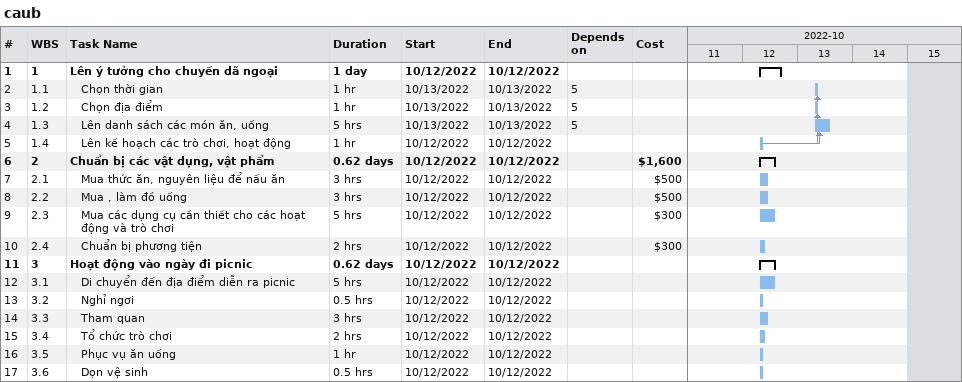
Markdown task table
caub

| ID | WBS | Task | Duration | Start | Finish | Predecessors | Cost ($) |
|---|---|---|---|---|---|---|---|
| 1 | 1 | **Lên ý tưởng cho chuyến dã ngoại** | 1d | 2022-10-12 | 2022-10-12 |  |  |
| 2 | 1.1 | Chọn thời gian | 1h | 2022-10-13 | 2022-10-13 | 5 |  |
| 3 | 1.2 | Chọn địa điểm | 1h | 2022-10-13 | 2022-10-13 | 5 |  |
| 4 | 1.3 | Lên danh sách các món ăn, uống | 5h | 2022-10-13 | 2022-10-13 | 5 |  |
| 5 | 1.4 | Lên kế hoạch các trò chơi, hoạt động | 1h | 2022-10-12 | 2022-10-12 |  |  |
| 6 | 2 | **Chuẩn bị các vật dụng, vật phẩm** | 0.62d | 2022-10-12 | 2022-10-12 |  | 1600 |
| 7 | 2.1 | Mua thức ăn, nguyên liệu để nấu ăn | 3h | 2022-10-12 | 2022-10-12 |  | 500 |
| 8 | 2.2 | Mua , làm đồ uống | 3h | 2022-10-12 | 2022-10-12 |  | 500 |
| 9 | 2.3 | Mua các dụng cụ cần thiết cho các hoạt động và trò chơi | 5h | 2022-10-12 | 2022-10-12 |  | 300 |
| 10 | 2.4 | Chuẩn bị phương tiện | 2h | 2022-10-12 | 2022-10-12 |  | 300 |
| 11 | 3 | **Hoạt động vào ngày đi picnic** | 0.62d | 2022-10-12 | 2022-10-12 |  |  |
| 12 | 3.1 | Di chuyển đến địa điểm diễn ra picnic | 5h | 2022-10-12 | 2022-10-12 |  |  |
| 13 | 3.2 | Nghỉ ngơi | 0.5h | 2022-10-12 | 2022-10-12 |  |  |
| 14 | 3.3 | Tham quan | 3h | 2022-10-12 | 2022-10-12 |  |  |
| 15 | 3.4 | Tổ chức trò chơi | 2h | 2022-10-12 | 2022-10-12 |  |  |
| 16 | 3.5 | Phục vụ ăn uống | 1h | 2022-10-12 | 2022-10-12 |  |  |
| 17 | 3.6 | Dọn vệ sinh | 0.5h | 2022-10-12 | 2022-10-12 |  |  |
